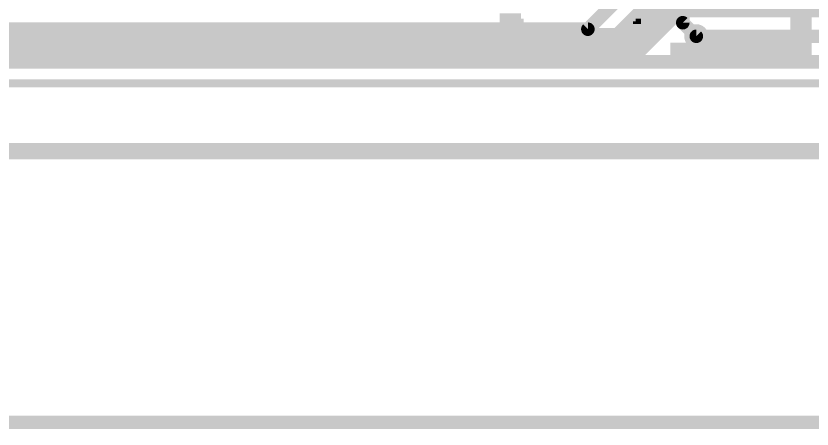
# Model space of a CAD drawing. Extents: x -5 to 103, y -6 to 58.
# Drawn here: x 21.92 to 36.84, y -6.48 to 1.27 of the extents above; entities that cross this region are included whole.
import ezdxf

# ---------------------------------------------------------------- set-up
doc = ezdxf.new("R2010")
doc.units = 0
for name, color, linetype in [('1', 12, 'CONTINUOUS'), ('16', 132, 'CONTINUOUS'), ('18', 110, 'CONTINUOUS'), ('20', 31, 'CONTINUOUS'), ('22', 3, 'CONTINUOUS')]:
    doc.layers.add(name, color=color, linetype=linetype)

# ---------------------------------------------------------------- blocks, each defined once
blk = doc.blocks.new('RECT')
blk.add_solid([(-0.5, -0.5), (0.5, -0.5), (-0.5, 0.5), (0.5, 0.5)])
blk = doc.blocks.new('ROUNDV')
at = {"const_width": 0.5}
blk.add_lwpolyline([(0, -0.25, 1), (0, 0.25, 1), (0, -0.25)], format="xyb", dxfattribs=at)

msp = doc.modelspace()

# ---------------------------------------------------------------- linework, layer by layer
at = {"layer": '1', "const_width": 0.254}
for points in [[(34.417, 2.0574), (34.417, 1.1374)], [(32.639, 1.016), (33.401, 1.778)], [(34.417, 1.1374), (34.671, 0.8834)], [(15.367, 1.016), (32.639, 1.016)], [(9.779, 0.4032), (39.2708, 0.4032)], [(-5.08, -6.35), (102.87, -6.35)]]:
    msp.add_lwpolyline(points, dxfattribs=at)
at = {"layer": '1', "const_width": 0.127}
for points in [[(34.4619, 1.1823, 1), (34.3721, 1.0925)], [(34.3535, 1.1374, 1), (34.4805, 1.1374)], [(32.5941, 1.0609, 1), (32.6839, 0.9711)], [(32.639, 0.9525, 1), (32.639, 1.0795)], [(34.6261, 0.8385, 1), (34.7159, 0.9283)]]:
    msp.add_lwpolyline(points, format="xyb", dxfattribs=at)
at = {"layer": '16'}
for points, const_width in [([(34.2566, 1.6176), (33.2962, 0.6572)], 0.762), ([(39.8319, 1.6176), (34.2566, 1.6176)], 0.762), ([(33.2962, 0.6572), (10.5188, 0.6572)], 0.762), ([(34.671, 0.8834), (39.0719, 0.8834)], 0.254), ([(-1.27, -1.27), (100.33, -1.27)], 0.3048)]:
    msp.add_lwpolyline(points, dxfattribs=dict(at, const_width=const_width))
for points, const_width in [([(34.2566, 1.8081, 1), (34.2566, 1.4271)], 0.381), ([(33.1615, 0.7919, 1), (33.4309, 0.5225)], 0.381), ([(33.2962, 0.4667, 1), (33.2962, 0.8477)], 0.381), ([(34.671, 0.9469, 1), (34.671, 0.8199)], 0.127)]:
    msp.add_lwpolyline(points, format="xyb", dxfattribs=dict(at, const_width=const_width))
at = {"layer": '20', "const_width": 0.1524}
msp.add_lwpolyline([(5, 0), (95, 0)], dxfattribs=at)

# ---------------------------------------------------------------- block references
at = {"layer": '18', "xscale": 0.4524, "yscale": 0.4524}
msp.add_blockref('ROUNDV', (34.671, 0.8834), dxfattribs=at)
msp.add_blockref('ROUNDV', (34.671, 0.8834), dxfattribs=at)
at = {"layer": '22', "yscale": 0.05}
for p, xscale in [((31.185, 1.29), 0.4), ((31.185, 1.24), 0.4), ((31.21, 1.19), 0.45), ((33.585, 1.19), 0.1), ((36.635, 1.29), 0.4), ((36.635, 1.24), 0.4), ((36.635, 1.19), 0.4), ((31.21, 1.14), 0.45), ((31.235, 1.09), 0.5), ((31.26, 1.04), 0.55), ((33.535, 1.04), 0.4), ((33.56, 1.09), 0.25), ((33.56, 1.14), 0.15), ((36.635, 1.14), 0.4), ((36.635, 1.09), 0.4), ((36.635, 1.04), 0.4), ((31.335, 0.99), 0.5), ((31.36, 0.94), 0.55), ((31.385, 0.89), 0.6), ((33.41, 0.89), 0.65), ((33.435, 0.94), 0.6), ((33.51, 0.99), 0.45), ((36.635, 0.99), 0.4), ((36.635, 0.94), 0.4), ((36.635, 0.89), 0.4), ((31.435, 0.84), 0.6), ((31.535, 0.79), 0.8), ((32.385, 0.74), 2.4), ((33.21, 0.79), 0.85), ((33.36, 0.84), 0.75), ((35.51, 0.74), 2.65), ((36.635, 0.84), 0.4), ((36.635, 0.79), 0.4), ((32.41, 0.69), 2.35), ((32.41, 0.64), 2.25), ((32.385, 0.59), 2), ((35.51, 0.69), 2.65), ((35.51, 0.64), 2.65), ((35.51, 0.59), 2.65), ((32.36, 0.54), 1.75), ((32.36, 0.49), 1.75), ((32.36, 0.44), 1.35), ((35.51, 0.54), 2.65), ((35.51, 0.49), 2.65), ((35.51, 0.44), 2.65), ((32.36, 0.39), 0.85), ((35.51, 0.39), 2.65)]:
    msp.add_blockref('RECT', p, dxfattribs=dict(at, xscale=xscale))

doc.saveas('drawing.dxf')
